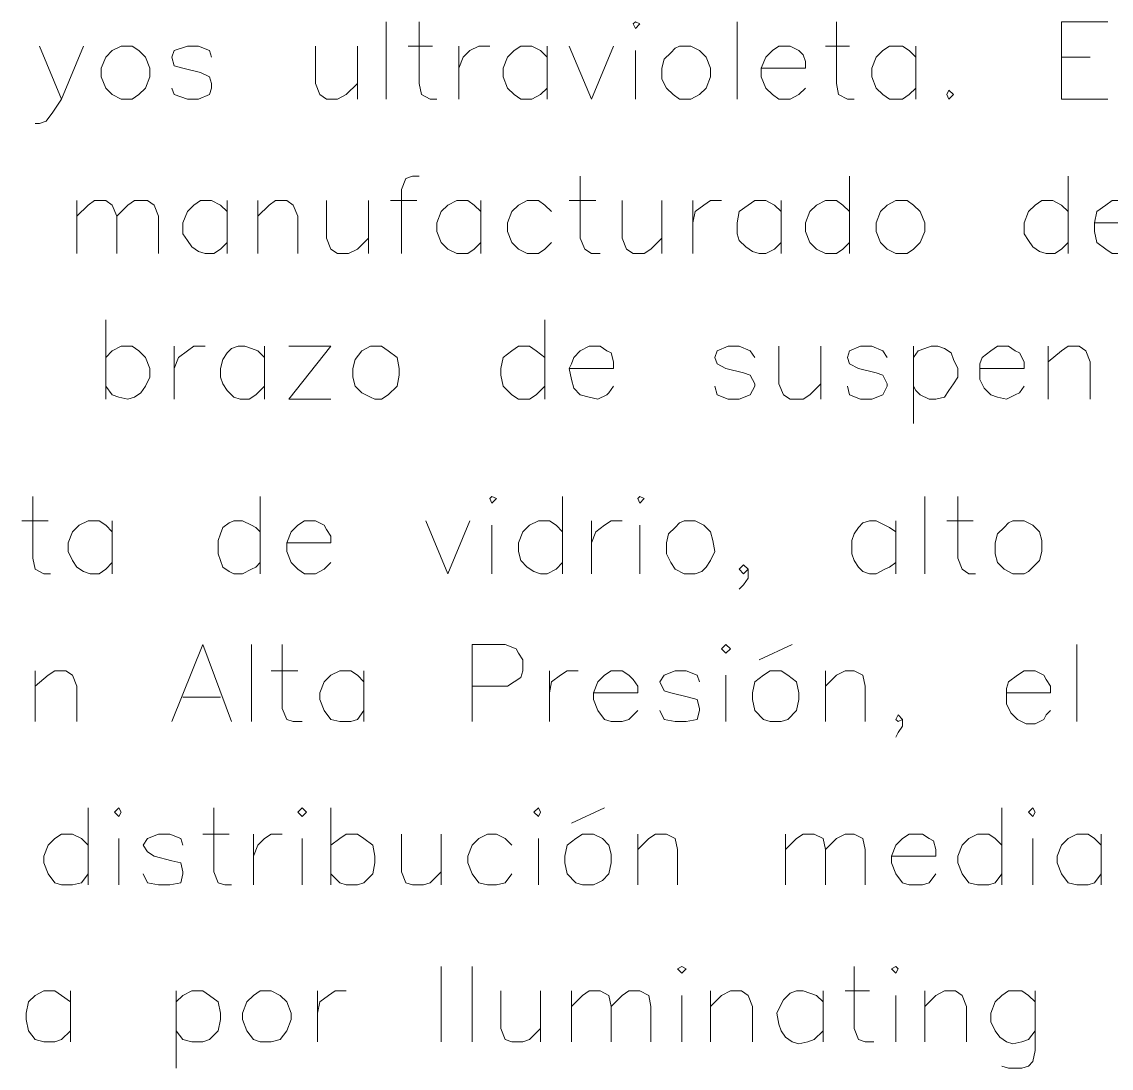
# Model space of a CAD drawing. Extents: x 604418 to 606014, y 1310869 to 1312555.
# Drawn here: x 605446.82 to 605455.91, y 1311164.81 to 1311173.54 of the extents above; entities that cross this region are included whole.
import ezdxf

# ---------------------------------------------------------------- set-up
doc = ezdxf.new("R2010")
doc.units = 0
doc.header["$MEASUREMENT"] = 0
doc.layers.get('0').update_dxf_attribs({"color": 10})

msp = doc.modelspace()

# ---------------------------------------------------------------- linework, layer by layer
at = {"color": 7, "lineweight": 13}
for points in [[(605449.8635, 1311173.5442), (605449.8635, 1311172.8996)], [(605450.1398, 1311173.5442), (605450.1398, 1311173.0285), (605450.1582, 1311172.9364), (605450.2319, 1311172.8996), (605450.2871, 1311172.8996)], [(605451.9263, 1311173.5258), (605451.9448, 1311173.489), (605451.9816, 1311173.5258), (605451.9448, 1311173.5442), (605451.9263, 1311173.5258)], [(605452.792, 1311173.5442), (605452.792, 1311172.8996)], [(605453.6208, 1311173.5442), (605453.6208, 1311173.0285), (605453.6392, 1311172.9364), (605453.7129, 1311172.8996), (605453.7681, 1311172.8996)], [(605455.4994, 1311172.8996), (605455.4994, 1311173.5442), (605455.8862, 1311173.5442)], [(605446.9719, 1311173.3416), (605447.1561, 1311172.8996), (605447.3402, 1311173.3416)], [(605447.6534, 1311173.3416), (605447.5797, 1311173.3048), (605447.5244, 1311173.2495), (605447.4876, 1311173.1574), (605447.4876, 1311173.0838), (605447.5244, 1311172.9917), (605447.5797, 1311172.9364), (605447.6534, 1311172.8996), (605447.7454, 1311172.8996), (605447.8007, 1311172.9364), (605447.856, 1311172.9917), (605447.8928, 1311173.0838), (605447.8928, 1311173.1574), (605447.856, 1311173.2495), (605447.8007, 1311173.3048), (605447.7454, 1311173.3416), (605447.6534, 1311173.3416)], [(605448.4085, 1311173.2495), (605448.3901, 1311173.3048), (605448.298, 1311173.3416), (605448.2059, 1311173.3416), (605448.0954, 1311173.3048), (605448.077, 1311173.2495), (605448.0954, 1311173.1759), (605448.1691, 1311173.1574), (605448.3164, 1311173.1206), (605448.3901, 1311173.0838), (605448.4085, 1311173.0285), (605448.4085, 1311172.9917), (605448.3901, 1311172.9364), (605448.298, 1311172.8996), (605448.2059, 1311172.8996), (605448.0954, 1311172.9364), (605448.077, 1311172.9917)], [(605449.2741, 1311173.3416), (605449.2741, 1311173.0285), (605449.311, 1311172.9364), (605449.3662, 1311172.8996), (605449.4583, 1311172.8996), (605449.532, 1311172.9364), (605449.6241, 1311173.0285)], [(605449.6241, 1311173.3416), (605449.6241, 1311172.8996)], [(605450.0477, 1311173.3416), (605450.2503, 1311173.3416)], [(605450.4713, 1311173.3416), (605450.4713, 1311172.8996)], [(605450.4713, 1311173.1574), (605450.5081, 1311173.2495), (605450.5634, 1311173.3048), (605450.6371, 1311173.3416), (605450.7292, 1311173.3416)], [(605451.208, 1311173.2495), (605451.1528, 1311173.3048), (605451.0791, 1311173.3416), (605450.987, 1311173.3416), (605450.9318, 1311173.3048), (605450.8765, 1311173.2495), (605450.8397, 1311173.1574), (605450.8397, 1311173.0838), (605450.8765, 1311172.9917), (605450.9318, 1311172.9364), (605450.987, 1311172.8996), (605451.0791, 1311172.8996), (605451.1528, 1311172.9364), (605451.208, 1311172.9917)], [(605451.208, 1311173.3416), (605451.208, 1311172.8996)], [(605451.3922, 1311173.3416), (605451.5764, 1311172.8996), (605451.7606, 1311173.3416)], [(605451.9448, 1311173.3048), (605451.9448, 1311172.8996)], [(605452.3131, 1311173.3416), (605452.2763, 1311173.3232), (605452.2394, 1311173.2864), (605452.1842, 1311173.2311), (605452.1658, 1311173.1574), (605452.1658, 1311173.0654), (605452.2026, 1311172.9917), (605452.2579, 1311172.9364), (605452.3131, 1311172.8996), (605452.3684, 1311172.8996), (605452.4052, 1311172.8996), (605452.4789, 1311172.9364), (605452.5341, 1311172.9917), (605452.571, 1311173.0838), (605452.571, 1311173.1574), (605452.5341, 1311173.2495), (605452.4789, 1311173.3048), (605452.4052, 1311173.3416), (605452.3131, 1311173.3416)], [(605452.9946, 1311173.1574), (605453.3629, 1311173.1574), (605453.3629, 1311173.2127), (605453.3445, 1311173.268), (605453.3077, 1311173.3048), (605453.234, 1311173.3416), (605453.1419, 1311173.3416), (605453.0867, 1311173.3048), (605453.0314, 1311173.2495), (605452.9946, 1311173.1574), (605452.9946, 1311173.0838), (605453.0314, 1311172.9917), (605453.0867, 1311172.9364), (605453.1419, 1311172.8996), (605453.234, 1311172.8996), (605453.3077, 1311172.9364), (605453.3629, 1311172.9917)], [(605453.5287, 1311173.3416), (605453.7313, 1311173.3416)], [(605454.2838, 1311173.2495), (605454.2286, 1311173.3048), (605454.1733, 1311173.3416), (605454.0628, 1311173.3416), (605454.0076, 1311173.3048), (605453.9523, 1311173.2495), (605453.9155, 1311173.1574), (605453.9155, 1311173.0838), (605453.9523, 1311172.9917), (605454.0076, 1311172.9364), (605454.0628, 1311172.8996), (605454.1733, 1311172.8996), (605454.2286, 1311172.9364), (605454.2838, 1311172.9917)], [(605454.2838, 1311173.3416), (605454.2838, 1311172.8996)], [(605455.4994, 1311173.2495), (605455.7389, 1311173.2495)], [(605454.5601, 1311172.9733), (605454.5417, 1311172.9364), (605454.5601, 1311172.8996), (605454.597, 1311172.9364), (605454.5601, 1311172.9733)], [(605447.1561, 1311172.8996), (605447.0824, 1311172.7891), (605447.0271, 1311172.7154), (605446.9719, 1311172.697), (605446.9351, 1311172.697)], [(605455.4994, 1311172.8996), (605455.8862, 1311172.8996)], [(605450.1398, 1311172.255), (605450.0845, 1311172.255), (605450.0293, 1311172.2365), (605449.9924, 1311172.1445), (605449.9924, 1311171.6103)], [(605451.4843, 1311172.255), (605451.4843, 1311171.7393), (605451.5211, 1311171.6472), (605451.5764, 1311171.6103), (605451.6501, 1311171.6103)], [(605453.7313, 1311172.255), (605453.7313, 1311171.6103)], [(605455.5547, 1311172.255), (605455.5547, 1311171.6103)], [(605447.285, 1311172.0524), (605447.285, 1311171.6103)], [(605447.285, 1311171.9234), (605447.3771, 1311172.0155), (605447.4323, 1311172.0524), (605447.5244, 1311172.0524), (605447.5797, 1311172.0155), (605447.6165, 1311171.9234), (605447.6165, 1311171.6103)], [(605447.6165, 1311171.9234), (605447.7086, 1311172.0155), (605447.7639, 1311172.0524), (605447.8744, 1311172.0524), (605447.9296, 1311172.0155), (605447.9665, 1311171.9234), (605447.9665, 1311171.6103)], [(605448.5374, 1311171.9603), (605448.4822, 1311172.0155), (605448.4085, 1311172.0524), (605448.3164, 1311172.0524), (605448.2612, 1311172.0155), (605448.2059, 1311171.9603), (605448.1691, 1311171.8682), (605448.1691, 1311171.7761), (605448.2059, 1311171.7208), (605448.2427, 1311171.6656), (605448.298, 1311171.6288), (605448.3532, 1311171.6103), (605448.4269, 1311171.6103), (605448.4822, 1311171.6472), (605448.5374, 1311171.7024)], [(605448.5374, 1311172.0524), (605448.5374, 1311171.6103)], [(605448.7953, 1311172.0524), (605448.7953, 1311171.6103)], [(605448.7953, 1311171.9234), (605448.8874, 1311172.0155), (605448.9426, 1311172.0524), (605449.0347, 1311172.0524), (605449.09, 1311172.0155), (605449.1268, 1311171.9234), (605449.1268, 1311171.6103)], [(605449.3662, 1311172.0524), (605449.3662, 1311171.7393), (605449.4031, 1311171.6472), (605449.4583, 1311171.6103), (605449.5504, 1311171.6103), (605449.6241, 1311171.6472), (605449.7162, 1311171.7393)], [(605449.7162, 1311172.0524), (605449.7162, 1311171.6103)], [(605449.9004, 1311172.0524), (605450.1214, 1311172.0524)], [(605450.6555, 1311171.9603), (605450.6002, 1311172.0155), (605450.545, 1311172.0524), (605450.4529, 1311172.0524), (605450.3792, 1311172.0155), (605450.324, 1311171.9603), (605450.2871, 1311171.8682), (605450.2871, 1311171.7945), (605450.324, 1311171.7024), (605450.3792, 1311171.6472), (605450.4529, 1311171.6103), (605450.545, 1311171.6103), (605450.6002, 1311171.6472), (605450.6555, 1311171.7024)], [(605450.6555, 1311172.0524), (605450.6555, 1311171.6103)], [(605451.2449, 1311171.9603), (605451.1896, 1311172.0155), (605451.1344, 1311172.0524), (605451.0423, 1311172.0524), (605450.9686, 1311172.0155), (605450.9133, 1311171.9603), (605450.8765, 1311171.8682), (605450.8765, 1311171.7945), (605450.9133, 1311171.7024), (605450.9686, 1311171.6472), (605451.0423, 1311171.6103), (605451.1344, 1311171.6103), (605451.1896, 1311171.6472), (605451.2449, 1311171.7024)], [(605451.3922, 1311172.0524), (605451.6132, 1311172.0524)], [(605451.8342, 1311172.0524), (605451.8342, 1311171.7393), (605451.8711, 1311171.6472), (605451.9263, 1311171.6103), (605452.0184, 1311171.6103), (605452.0737, 1311171.6472), (605452.1658, 1311171.7393)], [(605452.1658, 1311172.0524), (605452.1658, 1311171.6103)], [(605452.4236, 1311172.0524), (605452.4236, 1311171.6103)], [(605452.4236, 1311171.8682), (605452.442, 1311171.9603), (605452.5157, 1311172.0155), (605452.571, 1311172.0524), (605452.6631, 1311172.0524)], [(605453.1603, 1311171.9603), (605453.1051, 1311172.0155), (605453.0314, 1311172.0524), (605452.9393, 1311172.0524), (605452.8841, 1311172.0155), (605452.8104, 1311171.9603), (605452.792, 1311171.8682), (605452.792, 1311171.7761), (605452.8104, 1311171.7208), (605452.8657, 1311171.6656), (605452.9209, 1311171.6288), (605452.9762, 1311171.6103), (605453.0314, 1311171.6103), (605453.1051, 1311171.6472), (605453.1603, 1311171.7024)], [(605453.1603, 1311172.0524), (605453.1603, 1311171.6103)], [(605453.7313, 1311171.9603), (605453.676, 1311172.0155), (605453.6208, 1311172.0524), (605453.5287, 1311172.0524), (605453.455, 1311172.0155), (605453.3998, 1311171.9603), (605453.3629, 1311171.8682), (605453.3629, 1311171.7945), (605453.3998, 1311171.7024), (605453.455, 1311171.6472), (605453.5287, 1311171.6103), (605453.6208, 1311171.6103), (605453.676, 1311171.6472), (605453.7313, 1311171.7024)], [(605454.1181, 1311172.0524), (605454.0444, 1311172.0155), (605453.9892, 1311171.9603), (605453.9523, 1311171.8682), (605453.9523, 1311171.7945), (605453.9892, 1311171.7024), (605454.0444, 1311171.6472), (605454.1181, 1311171.6103), (605454.2102, 1311171.6103), (605454.2654, 1311171.6472), (605454.3207, 1311171.7024), (605454.3575, 1311171.7945), (605454.3575, 1311171.8682), (605454.3207, 1311171.9603), (605454.2654, 1311172.0155), (605454.2102, 1311172.0524), (605454.1181, 1311172.0524)], [(605455.5547, 1311171.9603), (605455.4994, 1311172.0155), (605455.4258, 1311172.0524), (605455.3337, 1311172.0524), (605455.2784, 1311172.0155), (605455.2232, 1311171.9603), (605455.1863, 1311171.8682), (605455.1863, 1311171.7761), (605455.2232, 1311171.7208), (605455.26, 1311171.6656), (605455.3153, 1311171.6288), (605455.3705, 1311171.6103), (605455.4442, 1311171.6103), (605455.4994, 1311171.6472), (605455.5547, 1311171.7024)], [(605455.7757, 1311171.8682), (605456.1441, 1311171.8682), (605456.1441, 1311171.9234), (605456.1072, 1311171.9971), (605456.0888, 1311172.0155), (605456.0151, 1311172.0524), (605455.923, 1311172.0524), (605455.8678, 1311172.0155), (605455.7941, 1311171.9603), (605455.7757, 1311171.8682), (605455.7757, 1311171.7945), (605455.7941, 1311171.7024), (605455.8678, 1311171.6472), (605455.923, 1311171.6103), (605456.0151, 1311171.6103), (605456.0888, 1311171.6472), (605456.1441, 1311171.7024)], [(605447.5244, 1311171.0578), (605447.5244, 1311170.3947)], [(605451.1896, 1311171.0578), (605451.1896, 1311170.3947)], [(605447.5244, 1311170.7447), (605447.5797, 1311170.7999), (605447.6534, 1311170.8368), (605447.7454, 1311170.8368), (605447.8007, 1311170.7999), (605447.856, 1311170.7447), (605447.8928, 1311170.6526), (605447.8928, 1311170.5789), (605447.856, 1311170.5053), (605447.8191, 1311170.45), (605447.7639, 1311170.4132), (605447.7086, 1311170.3947), (605447.6349, 1311170.4132), (605447.5797, 1311170.4316), (605447.5244, 1311170.5053)], [(605448.0954, 1311170.8368), (605448.0954, 1311170.3947)], [(605448.0954, 1311170.6526), (605448.1322, 1311170.7447), (605448.2059, 1311170.7999), (605448.2612, 1311170.8368), (605448.3532, 1311170.8368)], [(605448.8505, 1311170.7447), (605448.7953, 1311170.7999), (605448.74, 1311170.8184), (605448.6848, 1311170.8368), (605448.6295, 1311170.8368), (605448.5743, 1311170.8184), (605448.5374, 1311170.7815), (605448.5006, 1311170.7263), (605448.4822, 1311170.6526), (605448.4822, 1311170.5789), (605448.5006, 1311170.5237), (605448.5374, 1311170.4684), (605448.5927, 1311170.4132), (605448.6479, 1311170.3947), (605448.7216, 1311170.3947), (605448.7769, 1311170.4316), (605448.8137, 1311170.4684), (605448.8505, 1311170.5053)], [(605448.8505, 1311170.8368), (605448.8505, 1311170.3947)], [(605449.0531, 1311170.3947), (605449.4031, 1311170.8368), (605449.0531, 1311170.8368)], [(605449.7346, 1311170.8368), (605449.6978, 1311170.8184), (605449.6609, 1311170.7999), (605449.6057, 1311170.7263), (605449.5872, 1311170.6526), (605449.5872, 1311170.5789), (605449.6057, 1311170.5053), (605449.6609, 1311170.45), (605449.7346, 1311170.4132), (605449.7714, 1311170.3947), (605449.8267, 1311170.3947), (605449.8819, 1311170.4316), (605449.9556, 1311170.5053), (605449.974, 1311170.5973), (605449.974, 1311170.6526), (605449.9556, 1311170.7447), (605449.8819, 1311170.7999), (605449.8267, 1311170.8368), (605449.7346, 1311170.8368)], [(605451.1896, 1311170.7447), (605451.1159, 1311170.7999), (605451.0607, 1311170.8368), (605450.9686, 1311170.8368), (605450.9133, 1311170.7999), (605450.8397, 1311170.7447), (605450.8213, 1311170.6526), (605450.8213, 1311170.5973), (605450.8397, 1311170.5053), (605450.9133, 1311170.4316), (605450.9686, 1311170.3947), (605451.0607, 1311170.3947), (605451.1159, 1311170.4316), (605451.1896, 1311170.5053)], [(605451.3922, 1311170.6526), (605451.7606, 1311170.6526), (605451.7606, 1311170.7079), (605451.7422, 1311170.7815), (605451.7053, 1311170.7999), (605451.6501, 1311170.8368), (605451.558, 1311170.8368), (605451.4843, 1311170.7999), (605451.4291, 1311170.7447), (605451.4106, 1311170.6894), (605451.3922, 1311170.6526), (605451.4106, 1311170.5605), (605451.4291, 1311170.4868), (605451.4843, 1311170.4316), (605451.558, 1311170.4132), (605451.6316, 1311170.3947), (605451.7053, 1311170.4316), (605451.7237, 1311170.45), (605451.7606, 1311170.5053)], [(605452.9393, 1311170.7447), (605452.9025, 1311170.7999), (605452.8104, 1311170.8368), (605452.7183, 1311170.8368), (605452.6262, 1311170.7999), (605452.6078, 1311170.7447), (605452.6262, 1311170.6894), (605452.6999, 1311170.6526), (605452.8472, 1311170.6158), (605452.9025, 1311170.5973), (605452.9393, 1311170.5237), (605452.9393, 1311170.5053), (605452.9025, 1311170.4316), (605452.8104, 1311170.3947), (605452.7183, 1311170.3947), (605452.6262, 1311170.4316), (605452.6078, 1311170.5053)], [(605453.1419, 1311170.8368), (605453.1419, 1311170.5237), (605453.1788, 1311170.4316), (605453.234, 1311170.3947), (605453.3445, 1311170.3947), (605453.3998, 1311170.4316), (605453.4919, 1311170.5237)], [(605453.4919, 1311170.8368), (605453.4919, 1311170.3947)], [(605454.0444, 1311170.7447), (605454.0076, 1311170.7999), (605453.9155, 1311170.8368), (605453.8234, 1311170.8368), (605453.7313, 1311170.7999), (605453.7129, 1311170.7447), (605453.7313, 1311170.6894), (605453.805, 1311170.6526), (605453.9523, 1311170.6158), (605454.0076, 1311170.5973), (605454.0444, 1311170.5237), (605454.0444, 1311170.5053), (605454.0076, 1311170.4316), (605453.9155, 1311170.3947), (605453.8234, 1311170.3947), (605453.7313, 1311170.4316), (605453.7129, 1311170.5053)], [(605454.2654, 1311170.8368), (605454.2654, 1311170.1921)], [(605454.2654, 1311170.7447), (605454.3023, 1311170.7999), (605454.3575, 1311170.8184), (605454.4128, 1311170.8368), (605454.468, 1311170.8368), (605454.5233, 1311170.8184), (605454.5785, 1311170.7815), (605454.597, 1311170.7263), (605454.6338, 1311170.6526), (605454.6338, 1311170.5789), (605454.597, 1311170.5237), (605454.5601, 1311170.4684), (605454.5233, 1311170.4132), (605454.4496, 1311170.3947), (605454.3944, 1311170.3947), (605454.3207, 1311170.4316), (605454.2838, 1311170.4684), (605454.2654, 1311170.5053)], [(605454.818, 1311170.6526), (605455.1863, 1311170.6526), (605455.1863, 1311170.7079), (605455.1495, 1311170.7815), (605455.1127, 1311170.7999), (605455.0574, 1311170.8368), (605454.9653, 1311170.8368), (605454.9101, 1311170.7999), (605454.8364, 1311170.7447), (605454.818, 1311170.6894), (605454.818, 1311170.6526), (605454.818, 1311170.5605), (605454.8548, 1311170.4868), (605454.9101, 1311170.4316), (605454.9653, 1311170.4132), (605455.039, 1311170.3947), (605455.1127, 1311170.4316), (605455.1495, 1311170.45), (605455.1863, 1311170.5053)], [(605455.3889, 1311170.8368), (605455.3889, 1311170.3947)], [(605455.3889, 1311170.7079), (605455.4994, 1311170.7999), (605455.5547, 1311170.8368), (605455.6468, 1311170.8368), (605455.702, 1311170.7999), (605455.7389, 1311170.7079), (605455.7389, 1311170.3947)], [(605449.0531, 1311170.3947), (605449.4031, 1311170.3947)], [(605446.9166, 1311169.5844), (605446.9166, 1311169.0686), (605446.9351, 1311168.9766), (605447.0087, 1311168.9397), (605447.064, 1311168.9397)], [(605448.8137, 1311169.5844), (605448.8137, 1311168.9397)], [(605450.7292, 1311169.5659), (605450.7476, 1311169.5291), (605450.7844, 1311169.5659), (605450.7476, 1311169.5844), (605450.7292, 1311169.5659)], [(605451.337, 1311169.5844), (605451.337, 1311168.9397)], [(605451.9632, 1311169.5659), (605451.9816, 1311169.5291), (605452.0184, 1311169.5659), (605451.9816, 1311169.5844), (605451.9632, 1311169.5659)], [(605454.3575, 1311169.5844), (605454.3575, 1311168.9397)], [(605454.6338, 1311169.5844), (605454.6338, 1311169.0686), (605454.6706, 1311168.9766), (605454.7259, 1311168.9397), (605454.7811, 1311168.9397)], [(605446.8245, 1311169.3818), (605447.0456, 1311169.3818)], [(605447.5797, 1311169.2897), (605447.5244, 1311169.3449), (605447.4692, 1311169.3818), (605447.3771, 1311169.3818), (605447.3034, 1311169.3449), (605447.2482, 1311169.2897), (605447.2113, 1311169.1976), (605447.2113, 1311169.1239), (605447.2482, 1311169.0502), (605447.285, 1311168.995), (605447.3402, 1311168.9581), (605447.3955, 1311168.9397), (605447.4692, 1311168.9397), (605447.5244, 1311168.9766), (605447.5797, 1311169.0318)], [(605447.5797, 1311169.3818), (605447.5797, 1311168.9397)], [(605448.8137, 1311169.2897), (605448.7769, 1311169.3265), (605448.74, 1311169.3449), (605448.6663, 1311169.3818), (605448.5927, 1311169.3818), (605448.5558, 1311169.3633), (605448.5006, 1311169.3265), (605448.4822, 1311169.2712), (605448.4637, 1311169.216), (605448.4637, 1311169.1607), (605448.4637, 1311169.1055), (605448.4822, 1311169.0502), (605448.5006, 1311168.995), (605448.5558, 1311168.9581), (605448.5927, 1311168.9397), (605448.6663, 1311168.9397), (605448.74, 1311168.9766), (605448.7769, 1311168.995), (605448.8137, 1311169.0318)], [(605449.0347, 1311169.1976), (605449.4031, 1311169.1976), (605449.4031, 1311169.2528), (605449.3662, 1311169.3081), (605449.3478, 1311169.3449), (605449.2741, 1311169.3818), (605449.1821, 1311169.3818), (605449.1268, 1311169.3449), (605449.0715, 1311169.2897), (605449.0347, 1311169.1976), (605449.0347, 1311169.1239), (605449.0715, 1311169.0318), (605449.1268, 1311168.9766), (605449.1821, 1311168.9397), (605449.2741, 1311168.9397), (605449.3478, 1311168.9766), (605449.4031, 1311169.0318)], [(605450.195, 1311169.3818), (605450.3792, 1311168.9397), (605450.5634, 1311169.3818)], [(605451.337, 1311169.2897), (605451.2817, 1311169.3449), (605451.2265, 1311169.3818), (605451.1344, 1311169.3818), (605451.0607, 1311169.3449), (605451.0054, 1311169.2897), (605450.9686, 1311169.1976), (605450.9686, 1311169.1239), (605450.987, 1311169.0502), (605451.0423, 1311168.995), (605451.0975, 1311168.9581), (605451.1528, 1311168.9397), (605451.208, 1311168.9397), (605451.2817, 1311168.9766), (605451.337, 1311169.0318)], [(605451.5764, 1311169.3818), (605451.5764, 1311168.9397)], [(605451.5764, 1311169.1976), (605451.6132, 1311169.2897), (605451.6869, 1311169.3449), (605451.7422, 1311169.3818), (605451.8342, 1311169.3818)], [(605452.35, 1311169.3818), (605452.3131, 1311169.3633), (605452.2763, 1311169.3265), (605452.221, 1311169.2712), (605452.2026, 1311169.1976), (605452.2026, 1311169.1055), (605452.2394, 1311169.0318), (605452.2763, 1311168.9766), (605452.35, 1311168.9397), (605452.4052, 1311168.9397), (605452.442, 1311168.9397), (605452.4973, 1311168.9581), (605452.5341, 1311168.995), (605452.571, 1311169.0502), (605452.6078, 1311169.1239), (605452.5894, 1311169.216), (605452.571, 1311169.2897), (605452.5157, 1311169.3449), (605452.442, 1311169.3818), (605452.4052, 1311169.3818), (605452.35, 1311169.3818)], [(605454.1181, 1311169.2897), (605454.0628, 1311169.3265), (605454.026, 1311169.3449), (605453.9523, 1311169.3818), (605453.8971, 1311169.3818), (605453.8418, 1311169.3633), (605453.805, 1311169.3265), (605453.7681, 1311169.2712), (605453.7497, 1311169.216), (605453.7497, 1311169.1607), (605453.7497, 1311169.1055), (605453.7681, 1311169.0502), (605453.805, 1311168.995), (605453.8418, 1311168.9581), (605453.8971, 1311168.9397), (605453.9523, 1311168.9397), (605454.026, 1311168.9766), (605454.0628, 1311168.995), (605454.1181, 1311169.0318)], [(605454.1181, 1311169.3818), (605454.1181, 1311168.9397)], [(605454.5417, 1311169.3818), (605454.7627, 1311169.3818)], [(605455.0942, 1311169.3818), (605455.0574, 1311169.3633), (605455.0206, 1311169.3265), (605454.9653, 1311169.2712), (605454.9469, 1311169.1976), (605454.9469, 1311169.1055), (605454.9653, 1311169.0318), (605455.0206, 1311168.9766), (605455.0942, 1311168.9397), (605455.1311, 1311168.9397), (605455.1863, 1311168.9397), (605455.2232, 1311168.9581), (605455.26, 1311168.995), (605455.3153, 1311169.0502), (605455.3337, 1311169.1239), (605455.3337, 1311169.216), (605455.3153, 1311169.2897), (605455.26, 1311169.3449), (605455.1863, 1311169.3818), (605455.1311, 1311169.3818), (605455.0942, 1311169.3818)], [(605450.7476, 1311169.3449), (605450.7476, 1311168.9397)], [(605451.9816, 1311169.3449), (605451.9816, 1311168.9397)], [(605452.8841, 1311168.9766), (605452.8472, 1311168.9397), (605452.8104, 1311168.9766), (605452.8472, 1311169.0134), (605452.8841, 1311168.9766), (605452.8841, 1311168.9029), (605452.8472, 1311168.8476), (605452.8104, 1311168.8108)], [(605448.077, 1311167.7057), (605448.3348, 1311168.3503), (605448.5743, 1311167.7057)], [(605448.74, 1311168.3503), (605448.74, 1311167.7057)], [(605448.9979, 1311168.3503), (605448.9979, 1311167.8162), (605449.0347, 1311167.7241), (605449.09, 1311167.7057), (605449.1636, 1311167.7057)], [(605450.5818, 1311167.7057), (605450.5818, 1311168.3503), (605450.8581, 1311168.3503), (605450.9502, 1311168.3135), (605450.9686, 1311168.2767), (605451.0054, 1311168.2214), (605451.0054, 1311168.1662), (605451.0054, 1311168.1293), (605450.987, 1311168.0741), (605450.9318, 1311168.0372), (605450.8765, 1311168.0004), (605450.8028, 1311168.0004), (605450.7292, 1311168.0004), (605450.6555, 1311168.0004), (605450.5818, 1311168.0004)], [(605452.6631, 1311168.3135), (605452.6999, 1311168.2767), (605452.7367, 1311168.3135), (605452.6999, 1311168.3503), (605452.6631, 1311168.3135)], [(605452.9762, 1311168.2214), (605453.2524, 1311168.3503)], [(605455.6284, 1311168.3503), (605455.6284, 1311167.7057)], [(605446.9351, 1311168.1293), (605446.9351, 1311167.7057)], [(605446.9351, 1311168.0004), (605447.0456, 1311168.0925), (605447.1008, 1311168.1293), (605447.1929, 1311168.1293), (605447.2482, 1311168.0925), (605447.285, 1311168.0004), (605447.285, 1311167.7057)], [(605448.9058, 1311168.1293), (605449.1268, 1311168.1293)], [(605449.6793, 1311168.0372), (605449.6241, 1311168.0925), (605449.5688, 1311168.1293), (605449.4767, 1311168.1293), (605449.4031, 1311168.0925), (605449.3478, 1311168.0372), (605449.311, 1311167.9451), (605449.311, 1311167.8899), (605449.3478, 1311167.7978), (605449.4031, 1311167.7241), (605449.4767, 1311167.7057), (605449.5688, 1311167.7057), (605449.6241, 1311167.7241), (605449.6793, 1311167.7978)], [(605449.6793, 1311168.1293), (605449.6793, 1311167.7057)], [(605451.2265, 1311168.1293), (605451.2265, 1311167.7057)], [(605451.2265, 1311167.9451), (605451.2449, 1311168.0372), (605451.3185, 1311168.0925), (605451.3738, 1311168.1293), (605451.4659, 1311168.1293)], [(605451.5948, 1311167.9451), (605451.9632, 1311167.9451), (605451.9632, 1311168.0004), (605451.9263, 1311168.0557), (605451.8895, 1311168.0925), (605451.8342, 1311168.1293), (605451.7422, 1311168.1293), (605451.6869, 1311168.0925), (605451.6316, 1311168.0372), (605451.5948, 1311167.9451), (605451.5948, 1311167.8899), (605451.6316, 1311167.7978), (605451.6869, 1311167.7241), (605451.7422, 1311167.7057), (605451.8342, 1311167.7057), (605451.8895, 1311167.7241), (605451.9632, 1311167.7978)], [(605452.4789, 1311168.0372), (605452.4605, 1311168.0925), (605452.3684, 1311168.1293), (605452.2763, 1311168.1293), (605452.1842, 1311168.0925), (605452.1474, 1311168.0372), (605452.1842, 1311167.9636), (605452.2394, 1311167.9451), (605452.3868, 1311167.9083), (605452.4605, 1311167.8899), (605452.4789, 1311167.8162), (605452.4789, 1311167.7978), (605452.4605, 1311167.7241), (605452.3684, 1311167.7057), (605452.2763, 1311167.7057), (605452.1842, 1311167.7241), (605452.1474, 1311167.7978)], [(605452.6999, 1311168.0925), (605452.6999, 1311167.7057)], [(605453.0683, 1311168.1293), (605453.013, 1311168.0925), (605452.9393, 1311168.0372), (605452.9209, 1311167.9451), (605452.9209, 1311167.8899), (605452.9393, 1311167.7978), (605453.013, 1311167.7241), (605453.0683, 1311167.7057), (605453.1603, 1311167.7057), (605453.2156, 1311167.7241), (605453.2893, 1311167.7978), (605453.3077, 1311167.8899), (605453.3077, 1311167.9451), (605453.2893, 1311168.0372), (605453.2156, 1311168.0925), (605453.1603, 1311168.1293), (605453.0683, 1311168.1293)], [(605453.5287, 1311168.1293), (605453.5287, 1311167.7057)], [(605453.5287, 1311168.0004), (605453.6208, 1311168.0925), (605453.6945, 1311168.1293), (605453.7681, 1311168.1293), (605453.8418, 1311168.0925), (605453.8602, 1311168.0004), (605453.8602, 1311167.7057)], [(605455.039, 1311167.9451), (605455.4073, 1311167.9451), (605455.4073, 1311168.0004), (605455.3705, 1311168.0557), (605455.3521, 1311168.0925), (605455.2784, 1311168.1293), (605455.1863, 1311168.1293), (605455.1311, 1311168.0925), (605455.0574, 1311168.0372), (605455.039, 1311167.982), (605455.039, 1311167.9267), (605455.039, 1311167.8531), (605455.0758, 1311167.7794), (605455.1311, 1311167.7241), (605455.2047, 1311167.6873), (605455.2784, 1311167.6873), (605455.3521, 1311167.7241), (605455.3705, 1311167.761), (605455.4073, 1311167.7978)], [(605448.1691, 1311167.9083), (605448.4822, 1311167.9083)], [(605454.1733, 1311167.7241), (605454.1365, 1311167.7057), (605454.1181, 1311167.7241), (605454.1365, 1311167.761), (605454.1733, 1311167.7241), (605454.1733, 1311167.6689), (605454.1365, 1311167.6136), (605454.1181, 1311167.5768)], [(605447.3771, 1311166.9874), (605447.3771, 1311166.3428)], [(605447.5981, 1311166.9506), (605447.6349, 1311166.9137), (605447.6534, 1311166.9506), (605447.6349, 1311166.9874), (605447.5981, 1311166.9506)], [(605448.4269, 1311166.9874), (605448.4269, 1311166.4533), (605448.4637, 1311166.3612), (605448.519, 1311166.3428), (605448.5743, 1311166.3428)], [(605449.1268, 1311166.9506), (605449.1636, 1311166.9137), (605449.2005, 1311166.9506), (605449.1636, 1311166.9874), (605449.1268, 1311166.9506)], [(605449.4031, 1311166.9874), (605449.4031, 1311166.3428)], [(605451.0975, 1311166.9506), (605451.1344, 1311166.9137), (605451.1528, 1311166.9506), (605451.1344, 1311166.9874), (605451.0975, 1311166.9506)], [(605451.4106, 1311166.8585), (605451.6869, 1311166.9874)], [(605455.0021, 1311166.9874), (605455.0021, 1311166.3428)], [(605455.2232, 1311166.9506), (605455.26, 1311166.9137), (605455.2784, 1311166.9506), (605455.26, 1311166.9874), (605455.2232, 1311166.9506)], [(605447.3771, 1311166.6743), (605447.3218, 1311166.7296), (605447.2482, 1311166.7664), (605447.1561, 1311166.7664), (605447.1008, 1311166.7296), (605447.0456, 1311166.6743), (605447.0087, 1311166.5822), (605447.0087, 1311166.527), (605447.0456, 1311166.4349), (605447.1008, 1311166.3612), (605447.1561, 1311166.3428), (605447.2482, 1311166.3428), (605447.3218, 1311166.3612), (605447.3771, 1311166.4349)], [(605447.6349, 1311166.7296), (605447.6349, 1311166.3428)], [(605448.1691, 1311166.6743), (605448.1506, 1311166.7296), (605448.0586, 1311166.7664), (605447.9665, 1311166.7664), (605447.8744, 1311166.7296), (605447.8375, 1311166.6743), (605447.8744, 1311166.6191), (605447.9296, 1311166.5822), (605448.077, 1311166.5454), (605448.1506, 1311166.527), (605448.1691, 1311166.4533), (605448.1691, 1311166.4349), (605448.1506, 1311166.3612), (605448.0586, 1311166.3428), (605447.9665, 1311166.3428), (605447.8744, 1311166.3612), (605447.8375, 1311166.4349)], [(605448.3348, 1311166.7664), (605448.5558, 1311166.7664)], [(605448.7584, 1311166.7664), (605448.7584, 1311166.3428)], [(605448.7584, 1311166.5822), (605448.7953, 1311166.6743), (605448.8505, 1311166.7296), (605448.9058, 1311166.7664), (605448.9979, 1311166.7664)], [(605449.1636, 1311166.7296), (605449.1636, 1311166.3428)], [(605449.4031, 1311166.6743), (605449.4767, 1311166.7296), (605449.532, 1311166.7664), (605449.6241, 1311166.7664), (605449.6793, 1311166.7296), (605449.753, 1311166.6743), (605449.7714, 1311166.5822), (605449.7714, 1311166.527), (605449.753, 1311166.4349), (605449.6793, 1311166.3612), (605449.6241, 1311166.3428), (605449.532, 1311166.3428), (605449.4767, 1311166.3612), (605449.4031, 1311166.4349)], [(605449.9924, 1311166.7664), (605449.9924, 1311166.4533), (605450.0293, 1311166.3612), (605450.0845, 1311166.3428), (605450.1766, 1311166.3428), (605450.2319, 1311166.3612), (605450.324, 1311166.4533)], [(605450.324, 1311166.7664), (605450.324, 1311166.3428)], [(605450.9133, 1311166.6743), (605450.8581, 1311166.7296), (605450.7844, 1311166.7664), (605450.7107, 1311166.7664), (605450.6371, 1311166.7296), (605450.5818, 1311166.6743), (605450.545, 1311166.5822), (605450.545, 1311166.527), (605450.5818, 1311166.4349), (605450.6371, 1311166.3612), (605450.7107, 1311166.3428), (605450.7844, 1311166.3428), (605450.8581, 1311166.3612), (605450.9133, 1311166.4349)], [(605451.1344, 1311166.7296), (605451.1344, 1311166.3428)], [(605451.5027, 1311166.7664), (605451.4475, 1311166.7296), (605451.3738, 1311166.6743), (605451.3554, 1311166.5822), (605451.3554, 1311166.527), (605451.3738, 1311166.4349), (605451.4475, 1311166.3612), (605451.5027, 1311166.3428), (605451.5948, 1311166.3428), (605451.6316, 1311166.3612), (605451.6685, 1311166.3796), (605451.7237, 1311166.4349), (605451.7422, 1311166.527), (605451.7422, 1311166.6006), (605451.7237, 1311166.6743), (605451.6685, 1311166.7296), (605451.5948, 1311166.7664), (605451.5396, 1311166.7664), (605451.5027, 1311166.7664)], [(605451.9632, 1311166.7664), (605451.9632, 1311166.3428)], [(605451.9632, 1311166.6375), (605452.0553, 1311166.7296), (605452.1105, 1311166.7664), (605452.2026, 1311166.7664), (605452.2763, 1311166.7296), (605452.2947, 1311166.6375), (605452.2947, 1311166.3428)], [(605453.1972, 1311166.7664), (605453.1972, 1311166.3428)], [(605453.1972, 1311166.6375), (605453.2893, 1311166.7296), (605453.3445, 1311166.7664), (605453.4366, 1311166.7664), (605453.5103, 1311166.7296), (605453.5287, 1311166.6375), (605453.5287, 1311166.3428)], [(605453.5287, 1311166.6375), (605453.6208, 1311166.7296), (605453.6945, 1311166.7664), (605453.7681, 1311166.7664), (605453.8418, 1311166.7296), (605453.8602, 1311166.6375), (605453.8602, 1311166.3428)], [(605454.0812, 1311166.5822), (605454.4496, 1311166.5822), (605454.4496, 1311166.6375), (605454.4312, 1311166.7111), (605454.3944, 1311166.7296), (605454.3391, 1311166.7664), (605454.2286, 1311166.7664), (605454.1733, 1311166.7296), (605454.1181, 1311166.6743), (605454.0812, 1311166.5822), (605454.0812, 1311166.527), (605454.1181, 1311166.4349), (605454.1733, 1311166.3612), (605454.2286, 1311166.3428), (605454.3391, 1311166.3428), (605454.3944, 1311166.3612), (605454.4496, 1311166.4349)], [(605455.0021, 1311166.6743), (605454.9469, 1311166.7296), (605454.8916, 1311166.7664), (605454.7995, 1311166.7664), (605454.7259, 1311166.7296), (605454.6706, 1311166.6743), (605454.6338, 1311166.5822), (605454.6338, 1311166.527), (605454.6706, 1311166.4349), (605454.7259, 1311166.3612), (605454.7995, 1311166.3428), (605454.8916, 1311166.3428), (605454.9469, 1311166.3612), (605455.0021, 1311166.4349)], [(605455.26, 1311166.7296), (605455.26, 1311166.3428)], [(605455.831, 1311166.6743), (605455.7757, 1311166.7296), (605455.7205, 1311166.7664), (605455.6284, 1311166.7664), (605455.5547, 1311166.7296), (605455.4994, 1311166.6743), (605455.4626, 1311166.5822), (605455.4626, 1311166.527), (605455.4994, 1311166.4349), (605455.5547, 1311166.3612), (605455.6284, 1311166.3428), (605455.7205, 1311166.3428), (605455.7757, 1311166.3612), (605455.831, 1311166.4349)], [(605455.831, 1311166.7664), (605455.831, 1311166.3428)], [(605450.324, 1311165.6613), (605450.324, 1311165.0351)], [(605450.5818, 1311165.6613), (605450.5818, 1311165.0351)], [(605452.2947, 1311165.6429), (605452.3315, 1311165.6061), (605452.3684, 1311165.6429), (605452.3315, 1311165.6613), (605452.2947, 1311165.6429)], [(605453.7681, 1311165.6613), (605453.7681, 1311165.1456), (605453.805, 1311165.0535), (605453.8602, 1311165.0351), (605453.9339, 1311165.0351)], [(605454.0812, 1311165.6429), (605454.1181, 1311165.6061), (605454.1365, 1311165.6429), (605454.1181, 1311165.6613), (605454.0812, 1311165.6429)], [(605447.2297, 1311165.3666), (605447.1561, 1311165.4219), (605447.1008, 1311165.4587), (605447.0087, 1311165.4587), (605446.9351, 1311165.4219), (605446.8798, 1311165.3666), (605446.8614, 1311165.2745), (605446.8614, 1311165.2193), (605446.8798, 1311165.1272), (605446.9351, 1311165.0535), (605447.0087, 1311165.0351), (605447.1008, 1311165.0351), (605447.1561, 1311165.0535), (605447.2297, 1311165.1272)], [(605447.2297, 1311165.4587), (605447.2297, 1311165.0351)], [(605448.1138, 1311165.4587), (605448.1138, 1311164.8141)], [(605448.1138, 1311165.3666), (605448.1691, 1311165.4219), (605448.2427, 1311165.4587), (605448.3348, 1311165.4587), (605448.3901, 1311165.4219), (605448.4637, 1311165.3666), (605448.4822, 1311165.2745), (605448.4822, 1311165.2193), (605448.4637, 1311165.1272), (605448.3901, 1311165.0535), (605448.3348, 1311165.0351), (605448.2427, 1311165.0351), (605448.1691, 1311165.0535), (605448.1138, 1311165.1272)], [(605448.8137, 1311165.4587), (605448.7584, 1311165.4219), (605448.7032, 1311165.3666), (605448.6663, 1311165.2745), (605448.6663, 1311165.2193), (605448.7032, 1311165.1272), (605448.7584, 1311165.0535), (605448.8137, 1311165.0351), (605448.9058, 1311165.0351), (605448.9795, 1311165.0535), (605449.0347, 1311165.1272), (605449.0715, 1311165.2193), (605449.0715, 1311165.2745), (605449.0347, 1311165.3666), (605448.9795, 1311165.4219), (605448.9058, 1311165.4587), (605448.8137, 1311165.4587)], [(605449.2926, 1311165.4587), (605449.2926, 1311165.0351)], [(605449.2926, 1311165.2745), (605449.311, 1311165.3666), (605449.3847, 1311165.4219), (605449.4399, 1311165.4587), (605449.532, 1311165.4587)], [(605450.8213, 1311165.4587), (605450.8213, 1311165.1456), (605450.8581, 1311165.0535), (605450.9133, 1311165.0351), (605451.0054, 1311165.0351), (605451.0607, 1311165.0535), (605451.1528, 1311165.1456)], [(605451.1528, 1311165.4587), (605451.1528, 1311165.0351)], [(605451.4106, 1311165.4587), (605451.4106, 1311165.0351)], [(605451.4106, 1311165.3298), (605451.5027, 1311165.4219), (605451.558, 1311165.4587), (605451.6501, 1311165.4587), (605451.7237, 1311165.4219), (605451.7422, 1311165.3298), (605451.7422, 1311165.0351)], [(605451.7422, 1311165.3298), (605451.8342, 1311165.4219), (605451.8895, 1311165.4587), (605451.9816, 1311165.4587), (605452.0553, 1311165.4219), (605452.0737, 1311165.3298), (605452.0737, 1311165.0351)], [(605452.571, 1311165.4587), (605452.571, 1311165.0351)], [(605452.571, 1311165.3298), (605452.6631, 1311165.4219), (605452.7367, 1311165.4587), (605452.8288, 1311165.4587), (605452.8841, 1311165.4219), (605452.9209, 1311165.3298), (605452.9209, 1311165.0351)], [(605453.5103, 1311165.3666), (605453.455, 1311165.4219), (605453.3998, 1311165.4403), (605453.3445, 1311165.4587), (605453.2893, 1311165.4587), (605453.234, 1311165.4403), (605453.1788, 1311165.385), (605453.1603, 1311165.3482), (605453.1235, 1311165.2745), (605453.1419, 1311165.1824), (605453.1603, 1311165.1272), (605453.1972, 1311165.0719), (605453.2524, 1311165.0351), (605453.3077, 1311165.0167), (605453.3814, 1311165.0351), (605453.4366, 1311165.0535), (605453.5103, 1311165.1272)], [(605453.5103, 1311165.4587), (605453.5103, 1311165.0351)], [(605453.6945, 1311165.4587), (605453.8971, 1311165.4587)], [(605454.3575, 1311165.4587), (605454.3575, 1311165.0351)], [(605454.3575, 1311165.3298), (605454.4496, 1311165.4219), (605454.5233, 1311165.4587), (605454.6154, 1311165.4587), (605454.6706, 1311165.4219), (605454.7075, 1311165.3298), (605454.7075, 1311165.0351)], [(605455.2784, 1311165.3666), (605455.2232, 1311165.4219), (605455.1679, 1311165.4587), (605455.0574, 1311165.4587), (605455.0021, 1311165.4219), (605454.9469, 1311165.3666), (605454.9101, 1311165.2745), (605454.9101, 1311165.2009), (605454.9469, 1311165.1272), (605454.9837, 1311165.0719), (605455.039, 1311165.0351), (605455.0942, 1311165.0167), (605455.1679, 1311165.0351), (605455.2232, 1311165.0535), (605455.2784, 1311165.1272)], [(605455.2784, 1311165.4587), (605455.2784, 1311164.9614), (605455.26, 1311164.8693), (605455.2232, 1311164.8325), (605455.1679, 1311164.8141), (605455.0574, 1311164.8141), (605455.0021, 1311164.8325)], [(605452.3315, 1311165.4219), (605452.3315, 1311165.0351)], [(605454.1181, 1311165.4219), (605454.1181, 1311165.0351)]]:
    msp.add_lwpolyline(points, dxfattribs=at)

doc.saveas('drawing.dxf')
